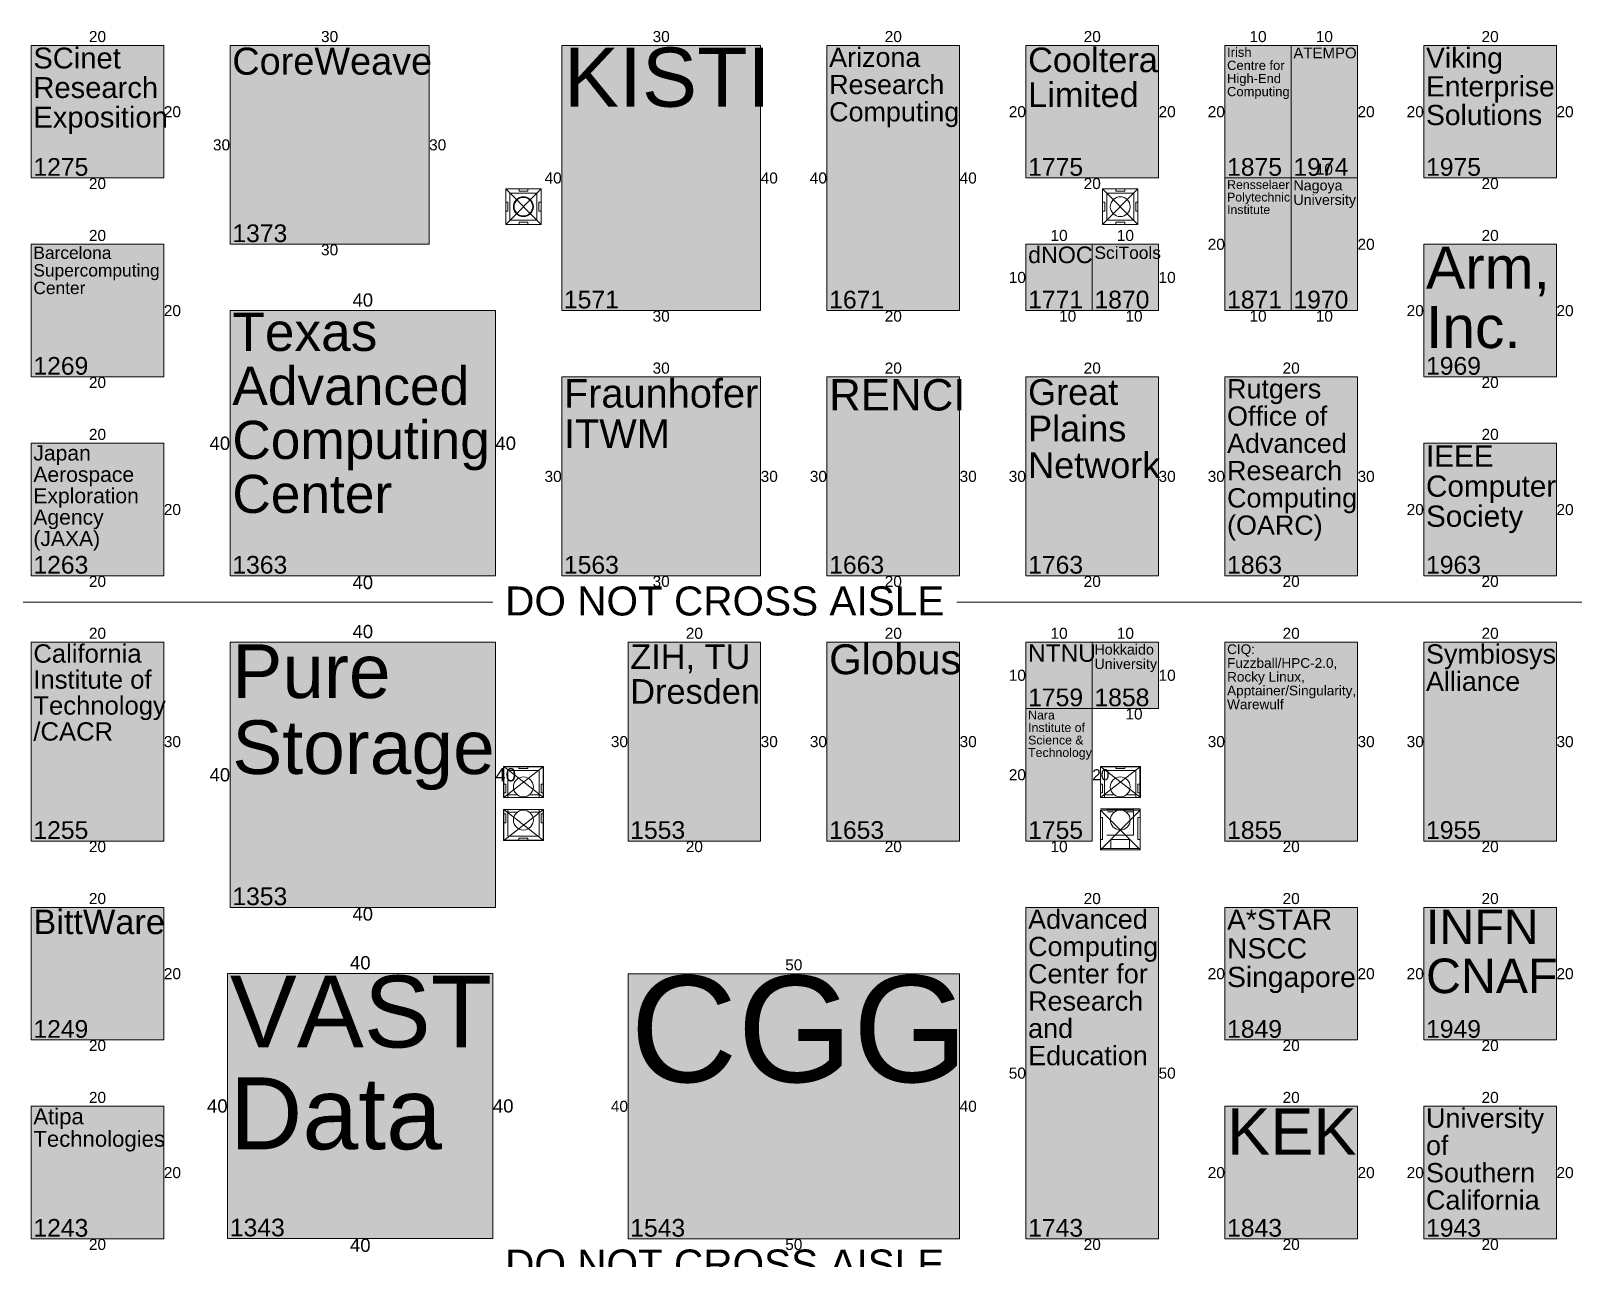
# Model space of a CAD drawing. Header units: inches. Extents: x 938 to 12482, y -17198 to -3672.
# Drawn here: x 6909 to 9701, y -13021 to -10798 of the extents above; entities that cross this region are included whole.
import ezdxf
from ezdxf.enums import TextEntityAlignment as Align

# ---------------------------------------------------------------- set-up
doc = ezdxf.new("R2010")
doc.units = ezdxf.units.IN
doc.header["$MEASUREMENT"] = 0
for name, color, linetype, true_color in [('Aisle do not cross', 7, 'Continuous', 0xffffff), ('BOOTH_DIMENSION', 7, 'Continuous', 0x000000), ('BOOTH_NUMBER', 7, 'Continuous', 0x000000), ('BOOTHLAYER', 7, 'Continuous', 0x000000), ('Columns', 7, 'Continuous', 0xffffff), ('COMPANY_NAME', 7, 'Continuous', 0x000000), ('HIGHLIGHT_SCHEME', 7, 'Continuous', 0x000000)]:
    doc.layers.add(name, color=color, linetype=linetype, true_color=true_color)
doc.styles.add('Arial', font='Arial.ttf')

msp = doc.modelspace()

# ---------------------------------------------------------------- hatches: boundary and pattern name
at = {"layer": 'HIGHLIGHT_SCHEME', "true_color": 0x48beb7, "transparency": 33554687}
for points in [[(6909.1, -10824.5), (7149.1, -10824.5), (7149.1, -11064.5), (6909.1, -11064.5)], [(7269.1, -10824.5), (7629.1, -10824.5), (7629.1, -11184.5), (7269.1, -11184.5)], [(7869.1, -10824.5), (8229.1, -10824.5), (8229.1, -11304.5), (7869.1, -11304.5)], [(8349.1, -10824.5), (8589.1, -10824.5), (8589.1, -11304.5), (8349.1, -11304.5)], [(8709.1, -10824.5), (8949.1, -10824.5), (8949.1, -11064.5), (8709.1, -11064.5)], [(9069.1, -10824.5), (9189.1, -10824.5), (9189.1, -11064.5), (9069.1, -11064.5)], [(9189.1, -10824.5), (9309.1, -10824.5), (9309.1, -11064.5), (9189.1, -11064.5)], [(9429.1, -10824.5), (9669.1, -10824.5), (9669.1, -11064.5), (9429.1, -11064.5)], [(9069.1, -11064.5), (9189.1, -11064.5), (9189.1, -11304.5), (9069.1, -11304.5)], [(9189.1, -11064.5), (9309.1, -11064.5), (9309.1, -11304.5), (9189.1, -11304.5)], [(6909.1, -11184.5), (7149.1, -11184.5), (7149.1, -11424.5), (6909.1, -11424.5)], [(8829.1, -11184.5), (8949.1, -11184.5), (8949.1, -11304.5), (8829.1, -11304.5)], [(9429.1, -11184.5), (9669.1, -11184.5), (9669.1, -11424.5), (9429.1, -11424.5)], [(7269.1, -11304.5), (7749.1, -11304.5), (7749.1, -11784.5), (7269.1, -11784.5)], [(7869.1, -11424.5), (8229.1, -11424.5), (8229.1, -11784.5), (7869.1, -11784.5)], [(8349.1, -11424.5), (8589.1, -11424.5), (8589.1, -11784.5), (8349.1, -11784.5)], [(8709.1, -11424.5), (8949.1, -11424.5), (8949.1, -11784.5), (8709.1, -11784.5)], [(9069.1, -11424.5), (9309.1, -11424.5), (9309.1, -11784.5), (9069.1, -11784.5)], [(6909.1, -11544.5), (7149.1, -11544.5), (7149.1, -11784.5), (6909.1, -11784.5)], [(9429.1, -11544.5), (9669.1, -11544.5), (9669.1, -11784.5), (9429.1, -11784.5)], [(6909.1, -11904.5), (7149.1, -11904.5), (7149.1, -12264.5), (6909.1, -12264.5)], [(7269.1, -11904.5), (7749.1, -11904.5), (7749.1, -12384.5), (7269.1, -12384.5)], [(7989.1, -11904.5), (8229.1, -11904.5), (8229.1, -12264.5), (7989.1, -12264.5)], [(8349.1, -11904.5), (8589.1, -11904.5), (8589.1, -12264.5), (8349.1, -12264.5)], [(8709.1, -11904.5), (8829.1, -11904.5), (8829.1, -12024.5), (8709.1, -12024.5)], [(8829.1, -11904.5), (8949.1, -11904.5), (8949.1, -12024.5), (8829.1, -12024.5)], [(9069.1, -11904.5), (9309.1, -11904.5), (9309.1, -12264.5), (9069.1, -12264.5)], [(9429.1, -11904.5), (9669.1, -11904.5), (9669.1, -12264.5), (9429.1, -12264.5)], [(8709.1, -12024.5), (8829.1, -12024.5), (8829.1, -12264.5), (8709.1, -12264.5)], [(6909.1, -12384.5), (7149.1, -12384.5), (7149.1, -12624.5), (6909.1, -12624.5)], [(8709.1, -12384.5), (8949.1, -12384.5), (8949.1, -12984.5), (8709.1, -12984.5)], [(9069.1, -12384.5), (9309.1, -12384.5), (9309.1, -12624.5), (9069.1, -12624.5)], [(9429.1, -12384.5), (9669.1, -12384.5), (9669.1, -12624.5), (9429.1, -12624.5)], [(7264.6, -12503.9), (7744.6, -12503.9), (7744.6, -12983.9), (7264.6, -12983.9)], [(7989.1, -12504.5), (8589.1, -12504.5), (8589.1, -12984.5), (7989.1, -12984.5)], [(6909.1, -12744.5), (7149.1, -12744.5), (7149.1, -12984.5), (6909.1, -12984.5)], [(9069.1, -12744.5), (9309.1, -12744.5), (9309.1, -12984.5), (9069.1, -12984.5)], [(9429.1, -12744.5), (9669.1, -12744.5), (9669.1, -12984.5), (9429.1, -12984.5)]]:
    msp.add_hatch(color=123, dxfattribs=at).paths.add_polyline_path(points, flags=0)
at = {"layer": 'HIGHLIGHT_SCHEME', "true_color": 0xf9c981, "transparency": 33554687}
msp.add_hatch(color=31, dxfattribs=at).paths.add_polyline_path([(8709.1, -11184.5), (8829.1, -11184.5), (8829.1, -11304.5), (8709.1, -11304.5)], flags=0)

# ---------------------------------------------------------------- linework, layer by layer
at = {"layer": 'Aisle do not cross', "color": 1, "lineweight": 5, "transparency": 33554687}
for points in [[(5463.6, -11831.9), (7744.6, -11831.9)], [(8584.2, -11831.9), (10573.2, -11831.9)]]:
    msp.add_lwpolyline(points, dxfattribs=at).dxf.unprotected_set("ltscale", 0)
at = {"layer": 'BOOTHLAYER', "color": 7, "lineweight": 5}
for points in [[(6909.1, -10824.5), (7149.1, -10824.5), (7149.1, -11064.5), (6909.1, -11064.5)], [(7269.1, -10824.5), (7629.1, -10824.5), (7629.1, -11184.5), (7269.1, -11184.5)], [(7869.1, -10824.5), (8229.1, -10824.5), (8229.1, -11304.5), (7869.1, -11304.5)], [(8349.1, -10824.5), (8589.1, -10824.5), (8589.1, -11304.5), (8349.1, -11304.5)], [(8709.1, -10824.5), (8949.1, -10824.5), (8949.1, -11064.5), (8709.1, -11064.5)], [(9069.1, -10824.5), (9189.1, -10824.5), (9189.1, -11064.5), (9069.1, -11064.5)], [(9189.1, -10824.5), (9309.1, -10824.5), (9309.1, -11064.5), (9189.1, -11064.5)], [(9429.1, -10824.5), (9669.1, -10824.5), (9669.1, -11064.5), (9429.1, -11064.5)], [(9069.1, -11064.5), (9189.1, -11064.5), (9189.1, -11304.5), (9069.1, -11304.5)], [(9189.1, -11064.5), (9309.1, -11064.5), (9309.1, -11304.5), (9189.1, -11304.5)], [(6909.1, -11184.5), (7149.1, -11184.5), (7149.1, -11424.5), (6909.1, -11424.5)], [(8709.1, -11184.5), (8829.1, -11184.5), (8829.1, -11304.5), (8709.1, -11304.5)], [(8829.1, -11184.5), (8949.1, -11184.5), (8949.1, -11304.5), (8829.1, -11304.5)], [(9429.1, -11184.5), (9669.1, -11184.5), (9669.1, -11424.5), (9429.1, -11424.5)], [(7269.1, -11304.5), (7749.1, -11304.5), (7749.1, -11784.5), (7269.1, -11784.5)], [(7869.1, -11424.5), (8229.1, -11424.5), (8229.1, -11784.5), (7869.1, -11784.5)], [(8349.1, -11424.5), (8589.1, -11424.5), (8589.1, -11784.5), (8349.1, -11784.5)], [(8709.1, -11424.5), (8949.1, -11424.5), (8949.1, -11784.5), (8709.1, -11784.5)], [(9069.1, -11424.5), (9309.1, -11424.5), (9309.1, -11784.5), (9069.1, -11784.5)], [(6909.1, -11544.5), (7149.1, -11544.5), (7149.1, -11784.5), (6909.1, -11784.5)], [(9429.1, -11544.5), (9669.1, -11544.5), (9669.1, -11784.5), (9429.1, -11784.5)], [(6909.1, -11904.5), (7149.1, -11904.5), (7149.1, -12264.5), (6909.1, -12264.5)], [(7269.1, -11904.5), (7749.1, -11904.5), (7749.1, -12384.5), (7269.1, -12384.5)], [(7989.1, -11904.5), (8229.1, -11904.5), (8229.1, -12264.5), (7989.1, -12264.5)], [(8349.1, -11904.5), (8589.1, -11904.5), (8589.1, -12264.5), (8349.1, -12264.5)], [(8709.1, -11904.5), (8829.1, -11904.5), (8829.1, -12024.5), (8709.1, -12024.5)], [(8829.1, -11904.5), (8949.1, -11904.5), (8949.1, -12024.5), (8829.1, -12024.5)], [(9069.1, -11904.5), (9309.1, -11904.5), (9309.1, -12264.5), (9069.1, -12264.5)], [(9429.1, -11904.5), (9669.1, -11904.5), (9669.1, -12264.5), (9429.1, -12264.5)], [(8709.1, -12024.5), (8829.1, -12024.5), (8829.1, -12264.5), (8709.1, -12264.5)], [(6909.1, -12384.5), (7149.1, -12384.5), (7149.1, -12624.5), (6909.1, -12624.5)], [(8709.1, -12384.5), (8949.1, -12384.5), (8949.1, -12984.5), (8709.1, -12984.5)], [(9069.1, -12384.5), (9309.1, -12384.5), (9309.1, -12624.5), (9069.1, -12624.5)], [(9429.1, -12384.5), (9669.1, -12384.5), (9669.1, -12624.5), (9429.1, -12624.5)], [(7264.6, -12503.9), (7744.6, -12503.9), (7744.6, -12983.9), (7264.6, -12983.9)], [(7989.1, -12504.5), (8589.1, -12504.5), (8589.1, -12984.5), (7989.1, -12984.5)], [(6909.1, -12744.5), (7149.1, -12744.5), (7149.1, -12984.5), (6909.1, -12984.5)], [(9069.1, -12744.5), (9309.1, -12744.5), (9309.1, -12984.5), (9069.1, -12984.5)], [(9429.1, -12744.5), (9669.1, -12744.5), (9669.1, -12984.5), (9429.1, -12984.5)]]:
    msp.add_lwpolyline(points, close=True, dxfattribs=at)
at = {"layer": 'Columns', "color": 6, "lineweight": 5, "transparency": 33554687}
for points in [[(7767.8, -11084.4), (7831.8, -11148.4), (7831.8, -11084.4), (7767.8, -11148.4)], [(7831.9, -11084.4), (7767.8, -11084.4), (7767.8, -11148.4), (7831.9, -11148.4), (7831.9, -11084.4)], [(7767.9, -11084.4), (7767.9, -11148.4)], [(7807.9, -11084.4), (7807.9, -11088.4), (7791.9, -11088.4), (7791.9, -11084.4)], [(8847.8, -11084.4), (8911.8, -11148.4), (8911.8, -11084.4), (8847.8, -11148.4)], [(8911.9, -11084.4), (8847.8, -11084.4), (8847.8, -11148.4), (8911.9, -11148.4), (8911.9, -11084.4)], [(8847.9, -11084.4), (8847.9, -11148.4)], [(8887.9, -11084.4), (8887.9, -11088.4), (8871.9, -11088.4), (8871.9, -11084.4)], [(7767.9, -11124.4), (7771.9, -11124.4), (7771.9, -11108.4), (7767.9, -11108.4)], [(7775.5, -11140.8), (7775.5, -11092.1), (7824.2, -11092.1), (7824.2, -11140.8), (7775.5, -11140.8)], [(7831.9, -11124.4), (7827.9, -11124.4), (7827.9, -11108.4), (7831.9, -11108.4)], [(8847.9, -11108.4), (8851.9, -11108.4), (8851.9, -11124.4), (8847.9, -11124.4)], [(8855.5, -11140.8), (8904.2, -11140.8), (8904.2, -11092.1), (8855.5, -11092.1), (8855.5, -11140.8)], [(8911.9, -11108.4), (8907.9, -11108.4), (8907.9, -11124.4), (8911.9, -11124.4)], [(7807.9, -11148.4), (7807.9, -11144.4), (7791.9, -11144.4), (7791.9, -11148.4)], [(8887.9, -11148.4), (8887.9, -11144.4), (8871.9, -11144.4), (8871.9, -11148.4)], [(7763.8, -12129.4), (7836.3, -12129.4)], [(7763.8, -12185.4), (7763.8, -12129.4)], [(7836.3, -12129.4), (7836.3, -12185.4), (7764.3, -12129.4), (7764.3, -12185.4), (7836.3, -12129.4)], [(7764.3, -12129.9), (7835.3, -12129.9), (7835.3, -12185.4)], [(7771.4, -12185.4), (7771.4, -12137.1), (7828.2, -12137.1), (7828.2, -12185.4)], [(7791.8, -12129.4), (7791.8, -12133.4), (7807.8, -12133.4), (7807.8, -12129.4)], [(7835.8, -12185.4), (7835.8, -12129.4)], [(8843.8, -12185.4), (8843.8, -12129.4)], [(8843.8, -12129.4), (8916.3, -12129.4)], [(8916.3, -12129.4), (8916.3, -12185.4), (8844.3, -12129.4), (8844.3, -12185.4), (8916.3, -12129.4)], [(8915.3, -12185.4), (8915.3, -12129.9), (8844.3, -12129.9)], [(8908.2, -12185.4), (8908.2, -12137.1), (8851.4, -12137.1), (8851.4, -12185.4)], [(8871.8, -12129.4), (8871.8, -12133.4), (8887.8, -12133.4), (8887.8, -12129.4)], [(8915.8, -12185.4), (8915.8, -12129.4)], [(7763.8, -12177.4), (7767.8, -12177.4), (7767.8, -12161.4), (7763.8, -12161.4)], [(7835.8, -12177.4), (7831.8, -12177.4), (7831.8, -12161.4), (7835.8, -12161.4)], [(8843.8, -12177.4), (8847.8, -12177.4), (8847.8, -12161.4), (8843.8, -12161.4)], [(8915.8, -12177.4), (8911.8, -12177.4), (8911.8, -12161.4), (8915.8, -12161.4)], [(7763.8, -12185.4), (7836.3, -12185.4)], [(7787.4, -12180.8), (7772.4, -12180.8)], [(7812.5, -12180.8), (7827.2, -12180.8)], [(8843.8, -12185.4), (8916.3, -12185.4)], [(8867.4, -12180.8), (8852.4, -12180.8)], [(8892.5, -12180.8), (8907.2, -12180.8)], [(7763.8, -12207.4), (7836.3, -12207.4)], [(7763.8, -12207.4), (7763.8, -12263.4)], [(7763.8, -12215.4), (7767.8, -12215.4), (7767.8, -12231.4), (7763.8, -12231.4)], [(7836.3, -12207.4), (7836.3, -12263.4), (7764.3, -12207.4), (7764.3, -12263.4), (7836.3, -12207.4)], [(7835.3, -12207.4), (7835.3, -12262.9), (7764.3, -12262.9)], [(7771.4, -12207.4), (7771.4, -12255.8), (7828.2, -12255.8), (7828.2, -12207.4)], [(7787.4, -12212.1), (7772.4, -12212.1)], [(7812.5, -12212.1), (7827.2, -12212.1)], [(7835.8, -12215.4), (7831.8, -12215.4), (7831.8, -12231.4), (7835.8, -12231.4)], [(7835.8, -12207.4), (7835.8, -12263.4)], [(8855.8, -12205.9), (8843.8, -12205.9)], [(8843.8, -12280.5), (8915.8, -12208.5), (8843.8, -12208.5), (8843.8, -12280.5), (8915.8, -12280.5), (8843.8, -12208.5)], [(8843.8, -12221.9), (8847.8, -12221.9), (8847.8, -12261.9), (8843.8, -12261.9)], [(8915.8, -12280.5), (8915.8, -12205.9), (8903.8, -12205.9), (8903.8, -12253.9), (8855.8, -12253.9)], [(8856.1, -12207.8), (8856.1, -12205.9), (8903.6, -12205.9), (8903.6, -12207.8), (8856.1, -12207.8)], [(8856.1, -12206.6), (8903.6, -12206.6)], [(8856.1, -12207.2), (8903.6, -12207.2)], [(8867.8, -12211.8), (8856.8, -12211.8)], [(8891.8, -12211.8), (8902.8, -12211.8)], [(8915.8, -12261.9), (8911.8, -12261.9), (8911.8, -12221.9), (8915.8, -12221.9)], [(7763.8, -12263.4), (7836.3, -12263.4)], [(7791.8, -12263.4), (7791.8, -12259.4), (7807.8, -12259.4), (7807.8, -12263.4)], [(8915.8, -12277.9), (8843.8, -12277.9)], [(8896.8, -12277.9), (8896.8, -12261.9), (8862.8, -12261.9), (8862.8, -12277.9)]]:
    msp.add_lwpolyline(points, dxfattribs=at).dxf.unprotected_set("ltscale", 0)
for centre, radius in [((7799.8, -11116.4), 18), ((7799.8, -11116.4), 16.8), ((8879.8, -11116.4), 18), ((7799.8, -12166.4), 18), ((8879.8, -12166.4), 18), ((7799.8, -12226.5), 18), ((8879.8, -12226.5), 18)]:
    msp.add_circle(centre, radius, dxfattribs=at).dxf.unprotected_set("ltscale", 0)

# ---------------------------------------------------------------- texts
at = {"layer": 'Aisle do not cross', "color": 1, "style": 'Arial'}
for p in [(8164.1, -11830), (8164.1, -13030)]:
    msp.add_text('DO NOT CROSS AISLE', height=52.5, rotation=360, dxfattribs=at).set_placement(p, align=Align.MIDDLE_CENTER)
at = {"layer": 'BOOTH_DIMENSION', "color": 8, "style": 'Arial'}
for s, height, p in [('20', 20, (7029.1, -10824.5)), ('30', 20, (7449.1, -10824.5)), ('30', 20, (8049.1, -10824.5)), ('20', 20, (8469.1, -10824.5)), ('20', 20, (8829.1, -10824.5)), ('10', 20, (9129.1, -10824.5)), ('10', 20, (9249.1, -10824.5)), ('20', 20, (9549.1, -10824.5)), ('10', 20, (9249.1, -11064.5)), ('20', 20, (7029.1, -11184.5)), ('10', 20, (8769.1, -11184.5)), ('10', 20, (8889.1, -11184.5)), ('20', 20, (9549.1, -11184.5)), ('40', 24, (7509.1, -11304.5)), ('30', 20, (8049.1, -11424.5)), ('20', 20, (8469.1, -11424.5)), ('20', 20, (8829.1, -11424.5)), ('20', 20, (9189.1, -11424.5)), ('20', 20, (7029.1, -11544.5)), ('20', 20, (9549.1, -11544.5)), ('20', 20, (7029.1, -11904.5)), ('40', 24, (7509.1, -11904.5)), ('20', 20, (8109.1, -11904.5)), ('20', 20, (8469.1, -11904.5)), ('10', 20, (8769.1, -11904.5)), ('10', 20, (8889.1, -11904.5)), ('20', 20, (9189.1, -11904.5)), ('20', 20, (9549.1, -11904.5)), ('20', 20, (7029.1, -12384.5)), ('20', 20, (8829.1, -12384.5)), ('20', 20, (9189.1, -12384.5)), ('20', 20, (9549.1, -12384.5)), ('40', 24, (7504.6, -12503.9)), ('50', 20, (8289.1, -12504.5)), ('20', 20, (7029.1, -12744.5)), ('20', 20, (9189.1, -12744.5)), ('20', 20, (9549.1, -12744.5))]:
    msp.add_text(s, height=height, dxfattribs=at).set_placement(p, align=Align.BOTTOM_CENTER)
for s, height, p in [('20', 20, (7149.1, -10944.5)), ('20', 20, (8949.1, -10944.5)), ('20', 20, (9309.1, -10944.5)), ('20', 20, (9669.1, -10944.5)), ('30', 20, (7629.1, -11004.5)), ('40', 20, (8229.1, -11064.5)), ('40', 20, (8589.1, -11064.5)), ('20', 20, (9309.1, -11184.5)), ('10', 20, (8949.1, -11244.5)), ('20', 20, (7149.1, -11304.5)), ('20', 20, (9669.1, -11304.5)), ('40', 24, (7749.1, -11544.5)), ('30', 20, (8229.1, -11604.5)), ('30', 20, (8589.1, -11604.5)), ('30', 20, (8949.1, -11604.5)), ('30', 20, (9309.1, -11604.5)), ('20', 20, (7149.1, -11664.5)), ('20', 20, (9669.1, -11664.5)), ('10', 20, (8949.1, -11964.5)), ('30', 20, (7149.1, -12084.5)), ('30', 20, (8229.1, -12084.5)), ('30', 20, (8589.1, -12084.5)), ('30', 20, (9309.1, -12084.5)), ('30', 20, (9669.1, -12084.5)), ('40', 24, (7749.1, -12144.5)), ('20', 20, (8829.1, -12144.5)), ('20', 20, (7149.1, -12504.5)), ('20', 20, (9309.1, -12504.5)), ('20', 20, (9669.1, -12504.5)), ('50', 20, (8949.1, -12684.5)), ('40', 24, (7744.6, -12743.9)), ('40', 20, (8589.1, -12744.5)), ('20', 20, (7149.1, -12864.5)), ('20', 20, (9309.1, -12864.5)), ('20', 20, (9669.1, -12864.5))]:
    msp.add_text(s, height=height, dxfattribs=at).set_placement(p, align=Align.MIDDLE_LEFT)
for s, height, p in [('20', 20, (8709.1, -10944.5)), ('20', 20, (9069.1, -10944.5)), ('20', 20, (9429.1, -10944.5)), ('30', 20, (7269.1, -11004.5)), ('40', 20, (7869.1, -11064.5)), ('40', 20, (8349.1, -11064.5)), ('20', 20, (9069.1, -11184.5)), ('10', 20, (8709.1, -11244.5)), ('20', 20, (9429.1, -11304.5)), ('40', 24, (7269.1, -11544.5)), ('30', 20, (7869.1, -11604.5)), ('30', 20, (8349.1, -11604.5)), ('30', 20, (8709.1, -11604.5)), ('30', 20, (9069.1, -11604.5)), ('20', 20, (9429.1, -11664.5)), ('10', 20, (8709.1, -11964.5)), ('30', 20, (7989.1, -12084.5)), ('30', 20, (8349.1, -12084.5)), ('30', 20, (9069.1, -12084.5)), ('30', 20, (9429.1, -12084.5)), ('40', 24, (7269.1, -12144.5)), ('20', 20, (8709.1, -12144.5)), ('20', 20, (9069.1, -12504.5)), ('20', 20, (9429.1, -12504.5)), ('50', 20, (8709.1, -12684.5)), ('40', 24, (7264.6, -12743.9)), ('40', 20, (7989.1, -12744.5)), ('20', 20, (9069.1, -12864.5)), ('20', 20, (9429.1, -12864.5))]:
    msp.add_text(s, height=height, dxfattribs=at).set_placement(p, align=Align.MIDDLE_RIGHT)
for s, height, p in [('20', 20, (7029.1, -11064.5)), ('20', 20, (8829.1, -11064.5)), ('20', 20, (9549.1, -11064.5)), ('30', 20, (7449.1, -11184.5)), ('30', 20, (8049.1, -11304.5)), ('20', 20, (8469.1, -11304.5)), ('10', 20, (9129.1, -11304.5)), ('10', 20, (9249.1, -11304.5)), ('20', 20, (7029.1, -11424.5)), ('20', 20, (9549.1, -11424.5)), ('20', 20, (7029.1, -11784.5)), ('40', 24, (7509.1, -11784.5)), ('30', 20, (8049.1, -11784.5)), ('20', 20, (8469.1, -11784.5)), ('20', 20, (8829.1, -11784.5)), ('20', 20, (9189.1, -11784.5)), ('20', 20, (9549.1, -11784.5)), ('20', 20, (7029.1, -12264.5)), ('20', 20, (8109.1, -12264.5)), ('20', 20, (8469.1, -12264.5)), ('10', 20, (8769.1, -12264.5)), ('20', 20, (9189.1, -12264.5)), ('20', 20, (9549.1, -12264.5)), ('40', 24, (7509.1, -12384.5)), ('20', 20, (7029.1, -12624.5)), ('20', 20, (9189.1, -12624.5)), ('20', 20, (9549.1, -12624.5)), ('20', 20, (7029.1, -12984.5)), ('40', 24, (7504.6, -12983.9)), ('50', 20, (8289.1, -12984.5)), ('20', 20, (8829.1, -12984.5)), ('20', 20, (9189.1, -12984.5)), ('20', 20, (9549.1, -12984.5))]:
    msp.add_text(s, height=height, dxfattribs=at).set_placement(p, align=Align.TOP_CENTER)
for p in [(8769.1, -11304.5), (8889.1, -11304.5), (8889.1, -12024.5)]:
    msp.add_text('10', height=20, dxfattribs=at).set_placement(p, align=Align.TOP_LEFT)
at = {"layer": 'BOOTH_NUMBER', "color": 18, "true_color": 0x000000, "style": 'Arial'}
for s, p in [('1275', (6913.1, -11060.5)), ('1775', (8713.1, -11060.5)), ('1875', (9073.1, -11060.5)), ('1974', (9193.1, -11060.5)), ('1975', (9433.1, -11060.5)), ('1373', (7273.1, -11180.5)), ('1571', (7873.1, -11300.5)), ('1671', (8353.1, -11300.5)), ('1771', (8713.1, -11300.5)), ('1870', (8833.1, -11300.5)), ('1871', (9073.1, -11300.5)), ('1970', (9193.1, -11300.5)), ('1269', (6913.1, -11420.5)), ('1969', (9433.1, -11420.5)), ('1263', (6913.1, -11780.5)), ('1363', (7273.1, -11780.5)), ('1563', (7873.1, -11780.5)), ('1663', (8353.1, -11780.5)), ('1763', (8713.1, -11780.5)), ('1863', (9073.1, -11780.5)), ('1963', (9433.1, -11780.5)), ('1759', (8713.1, -12020.5)), ('1858', (8833.1, -12020.5)), ('1255', (6913.1, -12260.5)), ('1553', (7993.1, -12260.5)), ('1653', (8353.1, -12260.5)), ('1755', (8713.1, -12260.5)), ('1855', (9073.1, -12260.5)), ('1955', (9433.1, -12260.5)), ('1353', (7273.1, -12380.5)), ('1249', (6913.1, -12620.5)), ('1849', (9073.1, -12620.5)), ('1949', (9433.1, -12620.5)), ('1243', (6913.1, -12980.5)), ('1343', (7268.6, -12979.9)), ('1543', (7993.1, -12980.5)), ('1743', (8713.1, -12980.5)), ('1843', (9073.1, -12980.5)), ('1943', (9433.1, -12980.5))]:
    msp.add_text(s, height=32, dxfattribs=at).set_placement(p)
at = {"layer": 'COMPANY_NAME', "color": 18, "true_color": 0x000000, "attachment_point": 1, "line_spacing_factor": 0.85, "style": 'Arial'}
for s, insert, char_height, width in [('SCinet Research Exposition', (6913.1, -10828.5), 37.743, 236), ('CoreWeave', (7273.1, -10828.5), 49.02, 356), ('KISTI', (7873.1, -10828.5), 107.01, 356), ('Arizona Research Computing', (8353.1, -10828.5), 34.839, 236), ('Cooltera Limited', (8713.1, -10828.5), 44.464, 236), ('Irish Centre for High-End Computing', (9073.1, -10828.5), 16.758, 116), ('ATEMPO', (9193.1, -10828.5), 19.4, 116), ('Viking Enterprise Solutions', (9433.1, -10828.5), 36.581, 236), ('Rensselaer Polytechnic Institute', (9073.1, -11068.5), 15.96, 116), ('Nagoya University', (9193.1, -11068.5), 18.476, 116), ('Barcelona Supercomputing Center', (6913.1, -11188.5), 22.457, 236), ('dNOC', (8713.1, -11188.5), 30.09, 116), ('SciTools', (8833.1, -11188.5), 22.46, 116), ('Arm, Inc.', (9433.1, -11188.5), 76.05, 236), ('Texas Advanced Computing Center', (7273.1, -11308.5), 68.978, 476), ('Fraunhofer ITWM', (7873.1, -11428.5), 51.473, 356), ('RENCI', (8353.1, -11428.5), 56.75, 236), ('Great Plains Network', (8713.1, -11428.5), 46.687, 236), ('Rutgers Office of Advanced Research Computing (OARC)', (9073.1, -11428.5), 34.839, 236), ('Japan Aerospace Exploration Agency (JAXA)', (6913.1, -11548.5), 27.297, 236), ('IEEE Computer Society', (9433.1, -11548.5), 38.41, 236), ('California Institute of Technology /CACR', (6913.1, -11908.5), 33.18, 236), ('Pure Storage', (7273.1, -11908.5), 97.059, 476), ('ZIH, TU Dresden', (7993.1, -11908.5), 44.464, 236), ('Globus', (8353.1, -11908.5), 54.05, 236), ('NTNU', (8713.1, -11908.5), 31.6, 116), ('Hokkaido University', (8833.1, -11908.5), 18.476, 116), ('CIQ: Fuzzball/HPC-2.0, Rocky Linux, Apptainer/Singularity, Warewulf', (9073.1, -11908.5), 17.596, 236), ('Symbiosys Alliance', (9433.1, -11908.5), 34.839, 236), ('Nara Institute of Science & Technology', (8713.1, -12028.5), 15.96, 116), ('BittWare', (6913.1, -12388.5), 44.46, 236), ('Advanced Computing Center for Research and Education', (8713.1, -12388.5), 34.839, 236), ('A*STAR NSCC Singapore', (9073.1, -12388.5), 36.581, 236), ('INFN CNAF', (9433.1, -12388.5), 62.57, 236), ('VAST Data', (7268.6, -12507.9), 130.07, 476), ('CGG', (7993.1, -12508.5), 192.17, 596), ('Atipa Technologies', (6913.1, -12748.5), 28.662, 236), ('KEK', (9073.1, -12748.5), 83.84, 236), ('University of Southern California', (9433.1, -12748.5), 34.839, 236)]:
    msp.add_mtext(s, dxfattribs=dict(at, insert=insert, char_height=char_height, width=width))

doc.saveas('drawing.dxf')
